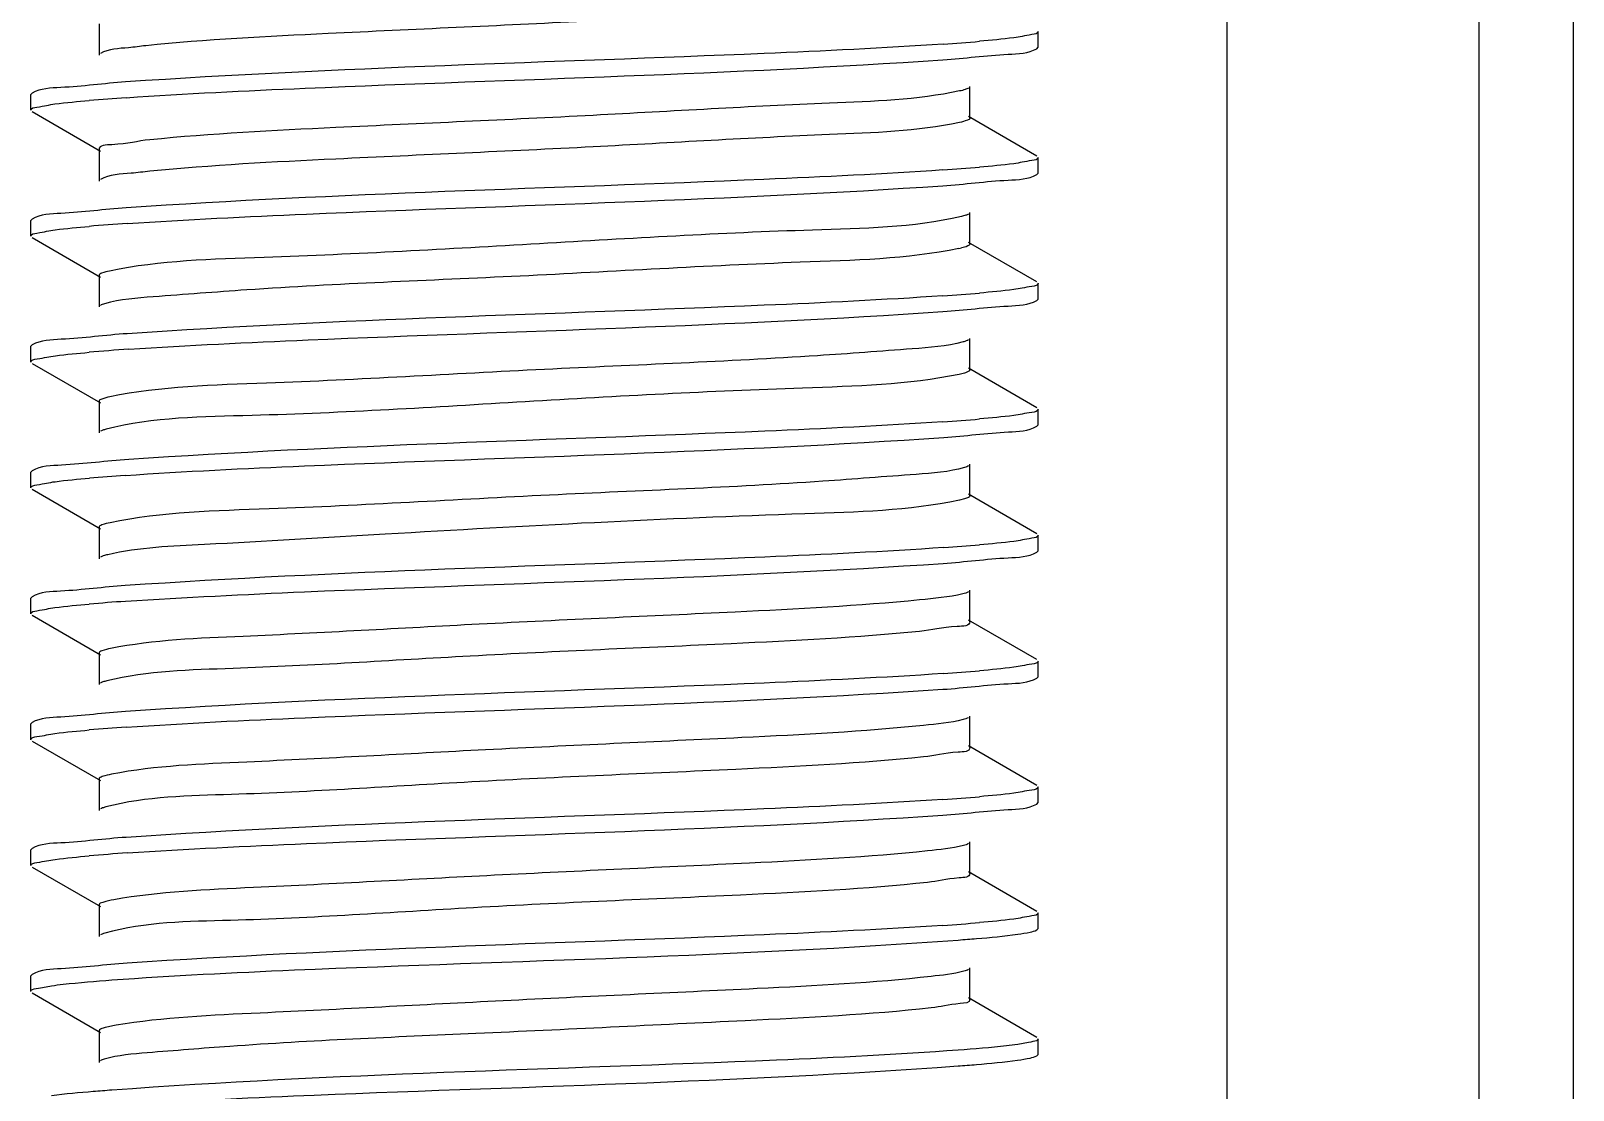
# Model space of a CAD drawing. Extents: x 1031190 to 1725648, y 733081 to 1571294.
# Drawn here: x 1133764.5 to 1134056.2, y 1251862.8 to 1252063.2 of the extents above; entities that cross this region are included whole.
import ezdxf

# ---------------------------------------------------------------- set-up
doc = ezdxf.new("R2010")
doc.units = 0
doc.header["$LTSCALE"] = 1000
doc.header["$MEASUREMENT"] = 0

msp = doc.modelspace()

# ---------------------------------------------------------------- linework, layer by layer
at = {"linetype": 'Continuous'}
for p, q in [((1133990.71, 1253335.18), (1133990.71, 1248594.16)), ((1134038.33, 1253335.18), (1134038.33, 1248594.16)), ((1134056.19, 1253335.18), (1134056.19, 1248594.16)), ((1133777.38, 1252064.53), (1133777.38, 1252058.58)), ((1133954.99, 1252060.07), (1133954.99, 1252063.04)), ((1133954.99, 1252060.07), (1133954.99, 1252063.04)), ((1133954.76, 1252059.8), (1133954.99, 1252060.07)), ((1133942.1, 1252046.67), (1133942.1, 1252052.62)), ((1133764.71, 1252051.4), (1133764.49, 1252051.14)), ((1133764.49, 1252048.16), (1133764.49, 1252051.14)), ((1133764.49, 1252048.16), (1133764.49, 1252051.14)), ((1133764.71, 1252047.9), (1133777.64, 1252040.42)), ((1133954.76, 1252039.49), (1133941.84, 1252046.97)), ((1133777.38, 1252040.72), (1133777.38, 1252034.76)), ((1133954.99, 1252036.25), (1133954.99, 1252039.23)), ((1133954.99, 1252036.25), (1133954.99, 1252039.23)), ((1133954.76, 1252035.99), (1133954.99, 1252036.25)), ((1133764.71, 1252027.58), (1133764.49, 1252027.32)), ((1133764.49, 1252024.35), (1133764.49, 1252027.32)), ((1133764.49, 1252024.35), (1133764.49, 1252027.32)), ((1133942.1, 1252022.86), (1133942.1, 1252028.81)), ((1133764.71, 1252024.09), (1133777.64, 1252016.6)), ((1133954.76, 1252015.68), (1133941.84, 1252023.16)), ((1133777.38, 1252016.9), (1133777.38, 1252010.95)), ((1133954.99, 1252012.44), (1133954.99, 1252015.42)), ((1133954.99, 1252012.44), (1133954.99, 1252015.42)), ((1133954.76, 1252012.18), (1133954.99, 1252012.44)), ((1133764.71, 1252003.77), (1133764.49, 1252003.51)), ((1133764.49, 1252000.53), (1133764.49, 1252003.51)), ((1133764.49, 1252000.53), (1133764.49, 1252003.51)), ((1133942.1, 1251999.04), (1133942.1, 1252005)), ((1133764.71, 1252000.27), (1133777.64, 1251992.79)), ((1133940.81, 1251998.37), (1133940.07, 1251998.2)), ((1133954.76, 1251991.86), (1133941.84, 1251999.35)), ((1133777.38, 1251993.09), (1133777.38, 1251987.14)), ((1133954.99, 1251988.63), (1133954.99, 1251991.6)), ((1133954.99, 1251988.63), (1133954.99, 1251991.6)), ((1133954.76, 1251988.37), (1133954.99, 1251988.63)), ((1133764.71, 1251979.96), (1133764.49, 1251979.7)), ((1133764.49, 1251976.72), (1133764.49, 1251979.7)), ((1133764.49, 1251976.72), (1133764.49, 1251979.7)), ((1133942.1, 1251975.23), (1133942.1, 1251981.19)), ((1133764.71, 1251976.46), (1133777.64, 1251968.98)), ((1133941.08, 1251974.64), (1133940.1, 1251974.4)), ((1133954.76, 1251968.05), (1133941.84, 1251975.53)), ((1133777.38, 1251969.28), (1133777.38, 1251963.33)), ((1133954.99, 1251964.81), (1133954.99, 1251967.79)), ((1133954.99, 1251964.81), (1133954.99, 1251967.79)), ((1133954.76, 1251964.55), (1133954.99, 1251964.81)), ((1133764.71, 1251956.15), (1133764.49, 1251955.88)), ((1133942.1, 1251951.42), (1133942.1, 1251957.37)), ((1133764.49, 1251952.91), (1133764.49, 1251955.88)), ((1133764.49, 1251952.91), (1133764.49, 1251955.88)), ((1133764.71, 1251952.65), (1133777.64, 1251945.16)), ((1133954.76, 1251944.24), (1133941.84, 1251951.72)), ((1133777.38, 1251945.47), (1133777.38, 1251939.51)), ((1133954.99, 1251941), (1133954.99, 1251943.98)), ((1133954.99, 1251941), (1133954.99, 1251943.98)), ((1133954.76, 1251940.74), (1133954.99, 1251941)), ((1133942.1, 1251927.61), (1133942.1, 1251933.56)), ((1133764.71, 1251932.33), (1133764.49, 1251932.07)), ((1133764.49, 1251929.09), (1133764.49, 1251932.07)), ((1133764.49, 1251929.09), (1133764.49, 1251932.07)), ((1133764.71, 1251928.83), (1133777.64, 1251921.35)), ((1133954.76, 1251920.43), (1133941.84, 1251927.91)), ((1133777.38, 1251921.65), (1133777.38, 1251915.7)), ((1133954.99, 1251917.19), (1133954.99, 1251920.17)), ((1133954.76, 1251916.93), (1133954.99, 1251917.19)), ((1133942.1, 1251903.79), (1133942.1, 1251909.75)), ((1133764.71, 1251908.52), (1133764.49, 1251908.26)), ((1133764.49, 1251905.28), (1133764.49, 1251908.26)), ((1133764.49, 1251905.28), (1133764.49, 1251908.26)), ((1133764.71, 1251905.02), (1133777.64, 1251897.54)), ((1133954.76, 1251896.61), (1133941.84, 1251904.1)), ((1133777.38, 1251897.84), (1133777.38, 1251891.89)), ((1133954.99, 1251893.38), (1133954.99, 1251896.35)), ((1133954.99, 1251893.38), (1133954.99, 1251896.35)), ((1133954.76, 1251893.11), (1133954.99, 1251893.38)), ((1133764.71, 1251884.71), (1133764.49, 1251884.45)), ((1133764.49, 1251881.47), (1133764.49, 1251884.45)), ((1133764.49, 1251881.47), (1133764.49, 1251884.45)), ((1133942.1, 1251879.98), (1133942.1, 1251885.93)), ((1133764.71, 1251881.21), (1133777.64, 1251873.73)), ((1133954.76, 1251872.8), (1133941.84, 1251880.28)), ((1133777.38, 1251874.03), (1133777.38, 1251868.07)), ((1133954.99, 1251869.56), (1133954.99, 1251872.54)), ((1133954.99, 1251869.56), (1133954.99, 1251872.54)), ((1133954.76, 1251869.3), (1133954.99, 1251869.56))]:
    msp.add_line(p, q, dxfattribs=at)
for centre, radius, start, end in [((1133909.7, 1252468.62), 408.86, 273.8369, 274.8034), ((1133809.89, 1251641.26), 410.18, 93.826, 94.8054), ((1133909.62, 1252445.78), 409.83, 273.8305, 274.8033), ((1133810.14, 1251614.33), 413.31, 93.8044, 94.806), ((1133936.38, 1252039.77), 18.14, 281.5383, 283.132), ((1133909.6, 1252422.25), 410.12, 273.8286, 274.8032), ((1133810.5, 1251586.03), 417.82, 93.7747, 94.806), ((1133909.63, 1252398.05), 409.73, 273.8312, 274.8033), ((1133809.65, 1251572.74), 407.26, 93.8482, 94.803), ((1133909.87, 1252371.17), 406.65, 273.8518, 274.8032), ((1133809.74, 1251547.83), 408.35, 93.8395, 94.8043), ((1133909.7, 1252349.52), 408.82, 273.8372, 274.8034), ((1133809.88, 1251522.28), 410.1, 93.8265, 94.8053), ((1133909.62, 1252326.69), 409.81, 273.8306, 274.8033), ((1133810.13, 1251495.39), 413.19, 93.8052, 94.806), ((1133909.6, 1252303.19), 410.12, 273.8286, 274.8032)]:
    msp.add_arc(centre, radius, start, end, dxfattribs=at)
for points, knots in [([(1133939.78, 1252069.58), (1133931.41, 1252067.95), (1133907.72, 1252067.12), (1133868.09, 1252064.79), (1133825.36, 1252062.93), (1133797.69, 1252061.52), (1133786.23, 1252060.35)], [0, 0, 0, 0, 0.166363, 0.459884, 0.775471, 1, 1, 1, 1]), ([(1133954.99, 1252063.04), (1133954.99, 1252062.61), (1133952.71, 1252062.32), (1133951.55, 1252062.01), (1133950.4, 1252061.86)], [0, 0, 0, 0, 0.271553, 1, 1, 1, 1]), ([(1133786.23, 1252060.35), (1133785.15, 1252060.24), (1133782.31, 1252059.83), (1133779.21, 1252059.79), (1133777.64, 1252058.88)], [0, 0, 0, 0, 0.37517, 1, 1, 1, 1]), ([(1133937.05, 1252060.68), (1133925.77, 1252059.91), (1133874.22, 1252057.43), (1133822.61, 1252056.24), (1133782.4, 1252053.5)], [0, 0, 0, 0, 0.219155, 1, 1, 1, 1]), ([(1133937, 1252057.7), (1133941.11, 1252057.98), (1133946.87, 1252058.78), (1133953.16, 1252058.88), (1133954.76, 1252059.8)], [0, 0, 0, 0, 0.690303, 1, 1, 1, 1]), ([(1133782.52, 1252050.53), (1133793.8, 1252051.3), (1133845.29, 1252053.78), (1133896.85, 1252054.97), (1133937, 1252057.7)], [0, 0, 0, 0, 0.219327, 1, 1, 1, 1]), ([(1133782.4, 1252053.5), (1133778.31, 1252053.22), (1133772.57, 1252052.42), (1133766.31, 1252052.31), (1133764.72, 1252051.4)], [0, 0, 0, 0, 0.690244, 1, 1, 1, 1]), ([(1133941.84, 1252052.32), (1133941.64, 1252052.21), (1133941.07, 1252052.01), (1133940.5, 1252051.87), (1133940.16, 1252051.8)], [0, 0, 0, 0, 0.394958, 1, 1, 1, 1]), ([(1133940.16, 1252051.8), (1133932.09, 1252050.08), (1133908.78, 1252049.38), (1133869.54, 1252046.97), (1133826.65, 1252045.15), (1133798.69, 1252043.71), (1133787, 1252042.57)], [0, 0, 0, 0, 0.16123, 0.452798, 0.770329, 1, 1, 1, 1]), ([(1133764.49, 1252048.16), (1133764.49, 1252048.59), (1133766.76, 1252048.88), (1133767.91, 1252049.19), (1133769.05, 1252049.34)], [0, 0, 0, 0, 0.27161, 1, 1, 1, 1]), ([(1133942.1, 1252046.67), (1133942.1, 1252046.46), (1133941.24, 1252046.09), (1133940.65, 1252045.95), (1133940.16, 1252045.85)], [0, 0, 0, 0, 0.296864, 1, 1, 1, 1]), ([(1133940.16, 1252045.85), (1133932.09, 1252044.13), (1133908.78, 1252043.43), (1133869.54, 1252041.01), (1133826.65, 1252039.2), (1133798.69, 1252037.76), (1133787, 1252036.61)], [0, 0, 0, 0, 0.16123, 0.452798, 0.770329, 1, 1, 1, 1]), ([(1133787, 1252042.57), (1133784.6, 1252042.33), (1133782.35, 1252041.59), (1133777.38, 1252041.59), (1133777.38, 1252040.72)], [0, 0, 0, 0, 0.734941, 1, 1, 1, 1]), ([(1133954.99, 1252039.23), (1133954.99, 1252038.8), (1133952.7, 1252038.51), (1133951.54, 1252038.2), (1133950.39, 1252038.05)], [0, 0, 0, 0, 0.271502, 1, 1, 1, 1]), ([(1133787, 1252036.61), (1133785.81, 1252036.5), (1133782.72, 1252036.05), (1133779.34, 1252036.06), (1133777.64, 1252035.07)], [0, 0, 0, 0, 0.376916, 1, 1, 1, 1]), ([(1133937, 1252036.86), (1133925.72, 1252036.09), (1133874.23, 1252033.61), (1133822.68, 1252032.42), (1133782.52, 1252029.69)], [0, 0, 0, 0, 0.219173, 1, 1, 1, 1]), ([(1133936.98, 1252033.88), (1133941.1, 1252034.16), (1133946.87, 1252034.96), (1133953.16, 1252035.07), (1133954.76, 1252035.99)], [0, 0, 0, 0, 0.690321, 1, 1, 1, 1]), ([(1133782.72, 1252026.73), (1133794, 1252027.49), (1133845.42, 1252029.97), (1133896.91, 1252031.16), (1133936.98, 1252033.88)], [0, 0, 0, 0, 0.219774, 1, 1, 1, 1]), ([(1133782.52, 1252029.69), (1133778.4, 1252029.41), (1133772.62, 1252028.61), (1133766.32, 1252028.51), (1133764.72, 1252027.58)], [0, 0, 0, 0, 0.690375, 1, 1, 1, 1]), ([(1133940.5, 1252028.06), (1133931.31, 1252025.91), (1133904.4, 1252025.52), (1133860.56, 1252022.85), (1133816.31, 1252020.38), (1133788.96, 1252019.75), (1133779.38, 1252017.74)], [0, 0, 0, 0, 0.175258, 0.495335, 0.818042, 1, 1, 1, 1]), ([(1133941.84, 1252028.51), (1133941.67, 1252028.41), (1133941.23, 1252028.25), (1133940.77, 1252028.13), (1133940.5, 1252028.06)], [0, 0, 0, 0, 0.404749, 1, 1, 1, 1]), ([(1133764.49, 1252024.35), (1133764.49, 1252024.78), (1133766.77, 1252025.06), (1133767.93, 1252025.38), (1133769.08, 1252025.53)], [0, 0, 0, 0, 0.271508, 1, 1, 1, 1]), ([(1133940, 1252022), (1133930.16, 1252019.98), (1133902.26, 1252019.37), (1133857.5, 1252016.56), (1133816.59, 1252015.14), (1133790.49, 1252013.05), (1133781.41, 1252012.42), (1133778.43, 1252011.56)], [0, 0, 0, 0, 0.186159, 0.513431, 0.833084, 0.942545, 1, 1, 1, 1]), ([(1133942.1, 1252022.86), (1133942.1, 1252022.67), (1133941.41, 1252022.32), (1133940.9, 1252022.2), (1133940.5, 1252022.11)], [0, 0, 0, 0, 0.303897, 1, 1, 1, 1]), ([(1133779.38, 1252017.74), (1133778.87, 1252017.64), (1133778.27, 1252017.5), (1133777.38, 1252017.12), (1133777.38, 1252016.9)], [0, 0, 0, 0, 0.704936, 1, 1, 1, 1]), ([(1133954.99, 1252015.42), (1133954.99, 1252014.98), (1133952.7, 1252014.7), (1133951.54, 1252014.38), (1133950.38, 1252014.23)], [0, 0, 0, 0, 0.271487, 1, 1, 1, 1]), ([(1133778.43, 1252011.56), (1133778.28, 1252011.51), (1133778.01, 1252011.43), (1133777.74, 1252011.31), (1133777.64, 1252011.25)], [0, 0, 0, 0, 0.573147, 1, 1, 1, 1]), ([(1133936.98, 1252013.05), (1133925.73, 1252012.28), (1133874.31, 1252009.81), (1133822.83, 1252008.61), (1133782.72, 1252005.89)], [0, 0, 0, 0, 0.219017, 1, 1, 1, 1]), ([(1133937, 1252010.07), (1133941.11, 1252010.35), (1133946.88, 1252011.15), (1133953.16, 1252011.26), (1133954.76, 1252012.18)], [0, 0, 0, 0, 0.690296, 1, 1, 1, 1]), ([(1133782.99, 1252002.94), (1133794.29, 1252003.69), (1133845.63, 1252006.16), (1133897.03, 1252007.35), (1133937, 1252010.07)], [0, 0, 0, 0, 0.220437, 1, 1, 1, 1]), ([(1133782.72, 1252005.89), (1133778.55, 1252005.61), (1133772.71, 1252004.8), (1133766.34, 1252004.7), (1133764.72, 1252003.77)], [0, 0, 0, 0, 0.690579, 1, 1, 1, 1]), ([(1133940.81, 1252004.33), (1133937.68, 1252003.51), (1133928.43, 1252002.82), (1133902.1, 1252000.81), (1133861.28, 1251999.35), (1133816.78, 1251996.55), (1133789.14, 1251995.96), (1133779.42, 1251993.94)], [0, 0, 0, 0, 0.059883, 0.170869, 0.490784, 0.815924, 1, 1, 1, 1]), ([(1133941.84, 1252004.7), (1133941.71, 1252004.62), (1133941.36, 1252004.48), (1133941.01, 1252004.38), (1133940.81, 1252004.33)], [0, 0, 0, 0, 0.415919, 1, 1, 1, 1]), ([(1133764.49, 1252000.53), (1133764.49, 1252000.97), (1133766.8, 1252001.25), (1133767.96, 1252001.57), (1133769.13, 1252001.72)], [0, 0, 0, 0, 0.271323, 1, 1, 1, 1]), ([(1133940.07, 1251998.2), (1133930.37, 1251996.18), (1133902.78, 1251995.54), (1133858.23, 1251993.12), (1133814.48, 1251990.28), (1133787.67, 1251990.12), (1133778.71, 1251987.82)], [0, 0, 0, 0, 0.183768, 0.508585, 0.828555, 1, 1, 1, 1]), ([(1133942.1, 1251999.04), (1133942.1, 1251998.89), (1133941.56, 1251998.57), (1133941.14, 1251998.46), (1133940.81, 1251998.37)], [0, 0, 0, 0, 0.312635, 1, 1, 1, 1]), ([(1133779.42, 1251993.94), (1133778.9, 1251993.83), (1133778.29, 1251993.69), (1133777.38, 1251993.31), (1133777.38, 1251993.09)], [0, 0, 0, 0, 0.705352, 1, 1, 1, 1]), ([(1133954.99, 1251991.6), (1133954.99, 1251991.17), (1133952.7, 1251990.88), (1133951.54, 1251990.57), (1133950.39, 1251990.42)], [0, 0, 0, 0, 0.271507, 1, 1, 1, 1]), ([(1133937, 1251989.24), (1133925.79, 1251988.47), (1133874.45, 1251986), (1133823.05, 1251984.79), (1133782.99, 1251982.1)], [0, 0, 0, 0, 0.218687, 1, 1, 1, 1]), ([(1133937.19, 1251986.27), (1133941.26, 1251986.55), (1133946.96, 1251987.34), (1133953.17, 1251987.45), (1133954.76, 1251988.37)], [0, 0, 0, 0, 0.690104, 1, 1, 1, 1]), ([(1133778.71, 1251987.82), (1133778.5, 1251987.77), (1133778.13, 1251987.66), (1133777.78, 1251987.52), (1133777.64, 1251987.44)], [0, 0, 0, 0, 0.58569, 1, 1, 1, 1]), ([(1133782.32, 1251979.08), (1133793.61, 1251979.85), (1133845.24, 1251982.34), (1133896.92, 1251983.52), (1133937.19, 1251986.27)], [0, 0, 0, 0, 0.219037, 1, 1, 1, 1]), ([(1133782.99, 1251982.1), (1133778.76, 1251981.82), (1133772.83, 1251980.99), (1133766.36, 1251980.9), (1133764.72, 1251979.96)], [0, 0, 0, 0, 0.690854, 1, 1, 1, 1]), ([(1133941.08, 1251980.59), (1133938.13, 1251979.72), (1133929.08, 1251979.1), (1133903.02, 1251977), (1133862.1, 1251975.59), (1133817.29, 1251972.77), (1133789.35, 1251972.16), (1133779.48, 1251970.14)], [0, 0, 0, 0, 0.057053, 0.166257, 0.485855, 0.813479, 1, 1, 1, 1]), ([(1133941.84, 1251980.88), (1133941.74, 1251980.83), (1133941.49, 1251980.72), (1133941.23, 1251980.63), (1133941.08, 1251980.59)], [0, 0, 0, 0, 0.42873, 1, 1, 1, 1]), ([(1133764.49, 1251976.72), (1133764.49, 1251977.15), (1133766.76, 1251977.44), (1133767.91, 1251977.75), (1133769.06, 1251977.9)], [0, 0, 0, 0, 0.271601, 1, 1, 1, 1]), ([(1133940.1, 1251974.4), (1133930.53, 1251972.39), (1133894.04, 1251971.47), (1133846.52, 1251968.91), (1133802.65, 1251966.2), (1133785, 1251965.47), (1133779.03, 1251964.09)], [0, 0, 0, 0, 0.18168, 0.674077, 0.886101, 1, 1, 1, 1]), ([(1133942.1, 1251975.23), (1133942.1, 1251975.1), (1133941.7, 1251974.81), (1133941.34, 1251974.71), (1133941.08, 1251974.64)], [0, 0, 0, 0, 0.323571, 1, 1, 1, 1]), ([(1133779.48, 1251970.14), (1133778.95, 1251970.03), (1133778.32, 1251969.89), (1133777.38, 1251969.51), (1133777.38, 1251969.28)], [0, 0, 0, 0, 0.706175, 1, 1, 1, 1]), ([(1133954.99, 1251967.79), (1133954.99, 1251967.36), (1133952.72, 1251967.07), (1133951.57, 1251966.76), (1133950.43, 1251966.61)], [0, 0, 0, 0, 0.271649, 1, 1, 1, 1]), ([(1133937.19, 1251965.44), (1133925.9, 1251964.66), (1133874.28, 1251962.18), (1133822.59, 1251960.99), (1133782.32, 1251958.24)], [0, 0, 0, 0, 0.218917, 1, 1, 1, 1]), ([(1133779.03, 1251964.09), (1133778.74, 1251964.02), (1133778.27, 1251963.9), (1133777.81, 1251963.73), (1133777.64, 1251963.63)], [0, 0, 0, 0, 0.596673, 1, 1, 1, 1]), ([(1133782.4, 1251955.27), (1133793.68, 1251956.04), (1133845.23, 1251958.52), (1133896.85, 1251959.71), (1133937.06, 1251962.45)], [0, 0, 0, 0, 0.219094, 1, 1, 1, 1]), ([(1133937.06, 1251962.45), (1133941.16, 1251962.73), (1133946.9, 1251963.53), (1133953.16, 1251963.64), (1133954.76, 1251964.55)], [0, 0, 0, 0, 0.690241, 1, 1, 1, 1]), ([(1133782.32, 1251958.24), (1133778.25, 1251957.96), (1133772.53, 1251957.17), (1133766.31, 1251957.06), (1133764.72, 1251956.15)], [0, 0, 0, 0, 0.690151, 1, 1, 1, 1]), ([(1133941.84, 1251957.07), (1133941.51, 1251956.88), (1133938.44, 1251956.06), (1133935.33, 1251955.8), (1133932.59, 1251955.53)], [0, 0, 0, 0, 0.122428, 1, 1, 1, 1]), ([(1133764.49, 1251952.91), (1133764.49, 1251953.34), (1133766.76, 1251953.62), (1133767.9, 1251953.94), (1133769.05, 1251954.09)], [0, 0, 0, 0, 0.27163, 1, 1, 1, 1]), ([(1133932.59, 1251955.53), (1133921, 1251954.39), (1133893.22, 1251952.96), (1133850.52, 1251951.13), (1133811.21, 1251948.79), (1133787.79, 1251947.99), (1133779.57, 1251946.34)], [0, 0, 0, 0, 0.227968, 0.544065, 0.835946, 1, 1, 1, 1]), ([(1133942.1, 1251951.42), (1133942.1, 1251950.56), (1133937.19, 1251950.54), (1133934.96, 1251949.81), (1133932.59, 1251949.58)], [0, 0, 0, 0, 0.265144, 1, 1, 1, 1]), ([(1133932.59, 1251949.58), (1133920.74, 1251948.41), (1133892.4, 1251946.96), (1133849.04, 1251945.19), (1133809.82, 1251942.57), (1133786.62, 1251942.13), (1133778.85, 1251940.23)], [0, 0, 0, 0, 0.231868, 0.552576, 0.844286, 1, 1, 1, 1]), ([(1133779.57, 1251946.34), (1133779.02, 1251946.23), (1133778.37, 1251946.08), (1133777.38, 1251945.7), (1133777.38, 1251945.47)], [0, 0, 0, 0, 0.707243, 1, 1, 1, 1]), ([(1133937.06, 1251941.61), (1133925.77, 1251940.85), (1133874.22, 1251938.36), (1133822.6, 1251937.17), (1133782.4, 1251934.43)], [0, 0, 0, 0, 0.219151, 1, 1, 1, 1]), ([(1133954.99, 1251943.98), (1133954.99, 1251943.55), (1133952.71, 1251943.26), (1133951.56, 1251942.95), (1133950.4, 1251942.8)], [0, 0, 0, 0, 0.271555, 1, 1, 1, 1]), ([(1133778.85, 1251940.23), (1133778.61, 1251940.17), (1133778.19, 1251940.06), (1133777.79, 1251939.9), (1133777.64, 1251939.81)], [0, 0, 0, 0, 0.590543, 1, 1, 1, 1]), ([(1133782.51, 1251931.47), (1133793.79, 1251932.23), (1133845.29, 1251934.71), (1133896.85, 1251935.9), (1133937, 1251938.63)], [0, 0, 0, 0, 0.219316, 1, 1, 1, 1]), ([(1133937, 1251938.63), (1133941.11, 1251938.91), (1133946.88, 1251939.71), (1133953.16, 1251939.82), (1133954.76, 1251940.74)], [0, 0, 0, 0, 0.690302, 1, 1, 1, 1]), ([(1133782.4, 1251934.43), (1133778.31, 1251934.15), (1133772.57, 1251933.36), (1133766.31, 1251933.25), (1133764.72, 1251932.33)], [0, 0, 0, 0, 0.690241, 1, 1, 1, 1]), ([(1133941.84, 1251933.26), (1133941.53, 1251933.08), (1133938.72, 1251932.3), (1133935.85, 1251932.05), (1133933.35, 1251931.8)], [0, 0, 0, 0, 0.124553, 1, 1, 1, 1]), ([(1133764.49, 1251929.09), (1133764.49, 1251929.53), (1133766.76, 1251929.81), (1133767.91, 1251930.12), (1133769.05, 1251930.27)], [0, 0, 0, 0, 0.271612, 1, 1, 1, 1]), ([(1133933.35, 1251931.8), (1133921.93, 1251930.63), (1133894.29, 1251929.21), (1133851.59, 1251927.35), (1133811.91, 1251925.04), (1133788.17, 1251924.19), (1133779.75, 1251922.57)], [0, 0, 0, 0, 0.223808, 0.539121, 0.832916, 1, 1, 1, 1]), ([(1133942.1, 1251927.61), (1133942.1, 1251926.81), (1133937.6, 1251926.73), (1133935.53, 1251926.07), (1133933.35, 1251925.84)], [0, 0, 0, 0, 0.265825, 1, 1, 1, 1]), ([(1133933.35, 1251925.84), (1133921.54, 1251924.63), (1133893.03, 1251923.18), (1133849.31, 1251921.42), (1133809.77, 1251918.66), (1133786.35, 1251918.39), (1133778.65, 1251916.37)], [0, 0, 0, 0, 0.229779, 0.552271, 0.845852, 1, 1, 1, 1]), ([(1133779.75, 1251922.57), (1133779.15, 1251922.45), (1133778.46, 1251922.29), (1133777.38, 1251921.9), (1133777.38, 1251921.65)], [0, 0, 0, 0, 0.709559, 1, 1, 1, 1]), ([(1133954.99, 1251920.17), (1133954.99, 1251919.73), (1133952.7, 1251919.45), (1133951.54, 1251919.13), (1133950.39, 1251918.98)], [0, 0, 0, 0, 0.271503, 1, 1, 1, 1]), ([(1133778.65, 1251916.37), (1133778.45, 1251916.31), (1133778.1, 1251916.21), (1133777.77, 1251916.08), (1133777.64, 1251916)], [0, 0, 0, 0, 0.582657, 1, 1, 1, 1]), ([(1133937, 1251917.8), (1133925.73, 1251917.03), (1133874.23, 1251914.55), (1133822.67, 1251913.36), (1133782.51, 1251910.63)], [0, 0, 0, 0, 0.219176, 1, 1, 1, 1]), ([(1133936.98, 1251914.82), (1133941.1, 1251915.1), (1133946.87, 1251915.9), (1133953.16, 1251916.01), (1133954.76, 1251916.93)], [0, 0, 0, 0, 0.690321, 1, 1, 1, 1]), ([(1133782.71, 1251907.67), (1133794, 1251908.43), (1133845.42, 1251910.9), (1133896.91, 1251912.1), (1133936.98, 1251914.82)], [0, 0, 0, 0, 0.219756, 1, 1, 1, 1]), ([(1133782.51, 1251910.63), (1133778.39, 1251910.35), (1133772.62, 1251909.55), (1133766.32, 1251909.44), (1133764.72, 1251908.52)], [0, 0, 0, 0, 0.690369, 1, 1, 1, 1]), ([(1133941.84, 1251909.45), (1133941.55, 1251909.28), (1133938.99, 1251908.54), (1133936.36, 1251908.3), (1133934.08, 1251908.06)], [0, 0, 0, 0, 0.126851, 1, 1, 1, 1]), ([(1133764.49, 1251905.28), (1133764.49, 1251905.71), (1133766.77, 1251906), (1133767.92, 1251906.31), (1133769.08, 1251906.46)], [0, 0, 0, 0, 0.271513, 1, 1, 1, 1]), ([(1133934.08, 1251908.06), (1133922.9, 1251906.87), (1133895.57, 1251905.48), (1133853.05, 1251903.58), (1133813.01, 1251901.33), (1133788.88, 1251900.38), (1133780.16, 1251898.83)], [0, 0, 0, 0, 0.218693, 0.532071, 0.827808, 1, 1, 1, 1]), ([(1133942.1, 1251903.79), (1133942.1, 1251903.06), (1133937.99, 1251902.91), (1133936.08, 1251902.32), (1133934.08, 1251902.11)], [0, 0, 0, 0, 0.266653, 1, 1, 1, 1]), ([(1133934.08, 1251902.11), (1133922.32, 1251900.85), (1133893.69, 1251899.4), (1133849.65, 1251897.66), (1133809.8, 1251894.76), (1133786.15, 1251894.66), (1133778.5, 1251892.51)], [0, 0, 0, 0, 0.227419, 0.551484, 0.846998, 1, 1, 1, 1]), ([(1133780.16, 1251898.83), (1133779.46, 1251898.7), (1133778.67, 1251898.52), (1133777.38, 1251898.13), (1133777.38, 1251897.84)], [0, 0, 0, 0, 0.714126, 1, 1, 1, 1]), ([(1133954.99, 1251896.35), (1133954.99, 1251895.92), (1133952.7, 1251895.63), (1133951.54, 1251895.32), (1133950.38, 1251895.17)], [0, 0, 0, 0, 0.271487, 1, 1, 1, 1]), ([(1133778.5, 1251892.51), (1133778.33, 1251892.46), (1133778.03, 1251892.37), (1133777.75, 1251892.25), (1133777.64, 1251892.19)], [0, 0, 0, 0, 0.575512, 1, 1, 1, 1]), ([(1133936.98, 1251893.98), (1133925.73, 1251893.22), (1133874.31, 1251890.74), (1133822.82, 1251889.54), (1133782.71, 1251886.83)], [0, 0, 0, 0, 0.219025, 1, 1, 1, 1]), ([(1133939.89, 1251891.21), (1133941.05, 1251891.3), (1133944.8, 1251891.59), (1133948.56, 1251891.93), (1133951.14, 1251892.29)], [0, 0, 0, 0, 0.307514, 1, 1, 1, 1]), ([(1133951.14, 1251892.29), (1133951.93, 1251892.41), (1133953.14, 1251892.62), (1133954.38, 1251892.89), (1133954.76, 1251893.11)], [0, 0, 0, 0, 0.642945, 1, 1, 1, 1]), ([(1133779.8, 1251883.65), (1133791.3, 1251884.49), (1133844.67, 1251887.09), (1133898.11, 1251888.14), (1133939.89, 1251891.21)], [0, 0, 0, 0, 0.215786, 1, 1, 1, 1]), ([(1133782.71, 1251886.83), (1133778.54, 1251886.55), (1133772.7, 1251885.74), (1133766.34, 1251885.64), (1133764.72, 1251884.71)], [0, 0, 0, 0, 0.690571, 1, 1, 1, 1]), ([(1133768.41, 1251882.56), (1133769.13, 1251882.66), (1133772.92, 1251883.12), (1133776.73, 1251883.42), (1133779.8, 1251883.65)], [0, 0, 0, 0, 0.191525, 1, 1, 1, 1]), ([(1133934.77, 1251884.32), (1133923.84, 1251883.1), (1133896.82, 1251881.74), (1133854.51, 1251879.81), (1133814.12, 1251877.62), (1133789.61, 1251876.59), (1133780.61, 1251875.09)], [0, 0, 0, 0, 0.213597, 0.525045, 0.822717, 1, 1, 1, 1]), ([(1133941.84, 1251885.63), (1133941.57, 1251885.48), (1133939.24, 1251884.78), (1133936.85, 1251884.56), (1133934.77, 1251884.32)], [0, 0, 0, 0, 0.129326, 1, 1, 1, 1]), ([(1133764.49, 1251881.47), (1133764.49, 1251881.85), (1133766.41, 1251882.16), (1133767.42, 1251882.42), (1133768.41, 1251882.56)], [0, 0, 0, 0, 0.274205, 1, 1, 1, 1]), ([(1133934.77, 1251878.37), (1133923.1, 1251877.07), (1133894.35, 1251875.71), (1133850.15, 1251873.5), (1133812.36, 1251871.99), (1133789.01, 1251870.06), (1133781, 1251869.45), (1133778.37, 1251868.66)], [0, 0, 0, 0, 0.224806, 0.550241, 0.84772, 0.947459, 1, 1, 1, 1]), ([(1133942.1, 1251879.98), (1133942.1, 1251879.31), (1133938.37, 1251879.11), (1133936.61, 1251878.57), (1133934.77, 1251878.37)], [0, 0, 0, 0, 0.267648, 1, 1, 1, 1]), ([(1133780.61, 1251875.09), (1133779.79, 1251874.96), (1133778.91, 1251874.75), (1133777.38, 1251874.35), (1133777.38, 1251874.03)], [0, 0, 0, 0, 0.71787, 1, 1, 1, 1]), ([(1133951.14, 1251871.46), (1133950.43, 1251871.36), (1133946.69, 1251870.9), (1133942.93, 1251870.6), (1133939.89, 1251870.38)], [0, 0, 0, 0, 0.191311, 1, 1, 1, 1]), ([(1133954.99, 1251872.54), (1133954.99, 1251872.17), (1133953.1, 1251871.85), (1133952.11, 1251871.6), (1133951.14, 1251871.46)], [0, 0, 0, 0, 0.274554, 1, 1, 1, 1]), ([(1133778.37, 1251868.66), (1133778.23, 1251868.62), (1133777.98, 1251868.54), (1133777.74, 1251868.43), (1133777.64, 1251868.38)], [0, 0, 0, 0, 0.569048, 1, 1, 1, 1]), ([(1133939.89, 1251870.38), (1133928.44, 1251869.53), (1133875.07, 1251866.93), (1133821.63, 1251865.87), (1133779.8, 1251862.81)], [0, 0, 0, 0, 0.214949, 1, 1, 1, 1]), ([(1133951.13, 1251868.48), (1133951.92, 1251868.59), (1133953.14, 1251868.8), (1133954.38, 1251869.08), (1133954.76, 1251869.3)], [0, 0, 0, 0, 0.643054, 1, 1, 1, 1]), ([(1133779.68, 1251859.83), (1133791.16, 1251860.67), (1133844.55, 1251863.27), (1133898.03, 1251864.32), (1133939.85, 1251867.4)], [0, 0, 0, 0, 0.215407, 1, 1, 1, 1]), ([(1133939.85, 1251867.4), (1133941.01, 1251867.48), (1133944.78, 1251867.78), (1133948.54, 1251868.11), (1133951.13, 1251868.48)], [0, 0, 0, 0, 0.307504, 1, 1, 1, 1]), ([(1133779.8, 1251862.81), (1133778.63, 1251862.73), (1133774.83, 1251862.43), (1133771.03, 1251862.09), (1133768.41, 1251861.72)], [0, 0, 0, 0, 0.307276, 1, 1, 1, 1])]:
    msp.add_open_spline(points, degree=3, knots=knots, dxfattribs=at)
for points in [[(1133950.4, 1252061.86), (1133948.25, 1252061.58), (1133946.09, 1252061.38), (1133943.93, 1252061.2)], [(1133769.05, 1252049.34), (1133771.2, 1252049.62), (1133773.37, 1252049.82), (1133775.53, 1252050)], [(1133950.39, 1252038.05), (1133948.24, 1252037.77), (1133946.09, 1252037.57), (1133943.94, 1252037.39)], [(1133769.08, 1252025.53), (1133771.22, 1252025.81), (1133773.36, 1252026), (1133775.51, 1252026.19)], [(1133950.38, 1252014.23), (1133948.24, 1252013.96), (1133946.09, 1252013.76), (1133943.94, 1252013.57)], [(1133769.13, 1252001.72), (1133771.24, 1252001.99), (1133773.37, 1252002.19), (1133775.49, 1252002.37)], [(1133950.39, 1251990.42), (1133948.25, 1251990.14), (1133946.09, 1251989.94), (1133943.94, 1251989.76)], [(1133769.06, 1251977.9), (1133771.22, 1251978.18), (1133773.39, 1251978.38), (1133775.55, 1251978.57)], [(1133950.43, 1251966.61), (1133948.27, 1251966.33), (1133946.09, 1251966.13), (1133943.92, 1251965.95)], [(1133769.05, 1251954.09), (1133771.21, 1251954.37), (1133773.37, 1251954.57), (1133775.54, 1251954.75)], [(1133950.4, 1251942.8), (1133948.25, 1251942.52), (1133946.09, 1251942.32), (1133943.93, 1251942.13)], [(1133769.05, 1251930.27), (1133771.2, 1251930.55), (1133773.37, 1251930.75), (1133775.53, 1251930.94)], [(1133950.39, 1251918.98), (1133948.24, 1251918.7), (1133946.09, 1251918.5), (1133943.94, 1251918.32)], [(1133769.08, 1251906.46), (1133771.21, 1251906.74), (1133773.36, 1251906.94), (1133775.51, 1251907.12)], [(1133950.38, 1251895.17), (1133948.24, 1251894.89), (1133946.09, 1251894.69), (1133943.94, 1251894.51)]]:
    msp.add_open_spline(points, degree=3, dxfattribs=at)

doc.saveas('drawing.dxf')
